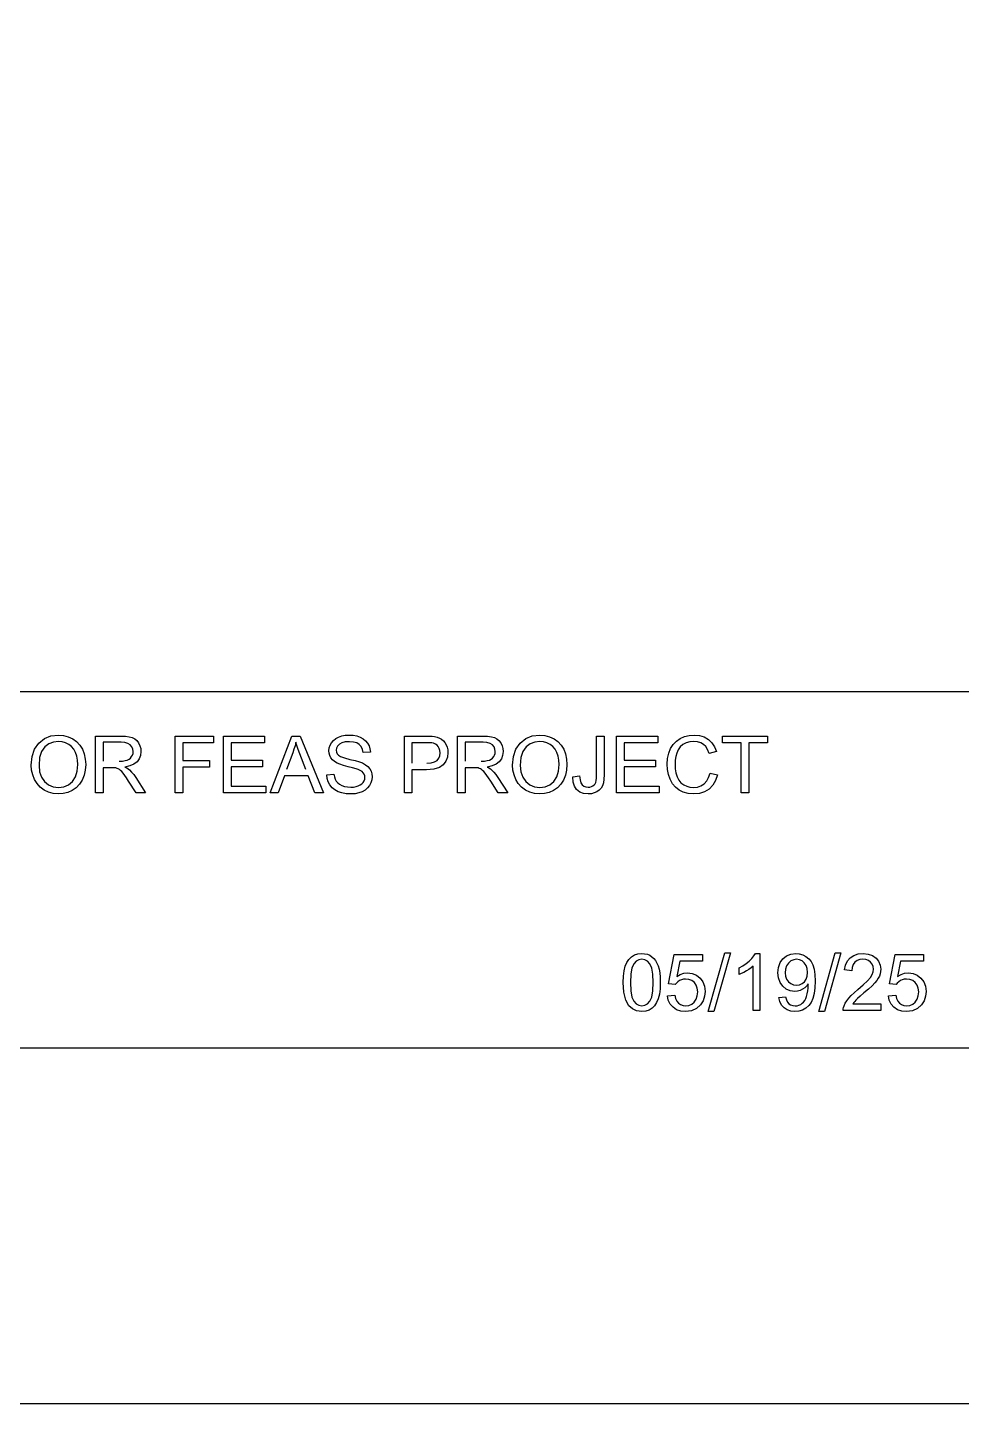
# Model space of a CAD drawing. Extents: x 0 to 17.2, y 0.1 to 11.3.
# Drawn here: x 8.573 to 10.206, y 0.225 to 2.629 of the extents above; entities that cross this region are included whole.
import ezdxf

# ---------------------------------------------------------------- set-up
doc = ezdxf.new("R2010")
doc.units = 0
doc.layers.add('BORDER', color=3, linetype='CONTINUOUS')
doc.layers.add('BORDERTEXT', color=7, linetype='CONTINUOUS')

msp = doc.modelspace()

# ---------------------------------------------------------------- linework, layer by layer
at = {"layer": 'BORDER'}
for points in [[(0.1692, 0.2247), (17.0808, 0.2247), (17.0808, 11.1675), (0.1692, 11.1675), (0.1692, 0.2247)], [(17.0808, 1.4682), (0.1692, 1.4682)], [(7.5145, 0.8464), (10.2415, 0.8464)]]:
    msp.add_lwpolyline(points, dxfattribs=at)
at = {"layer": 'BORDERTEXT'}
for points in [[(8.5797, 1.3401), (8.5797, 1.3401), (8.5812, 1.3554), (8.5856, 1.3684), (8.593, 1.3789), (8.593, 1.3789), (8.6027, 1.3867), (8.6142, 1.3914), (8.6274, 1.3929), (8.6274, 1.3929), (8.6362, 1.3922), (8.6445, 1.39), (8.6522, 1.3863), (8.6522, 1.3863), (8.659, 1.3814), (8.6646, 1.3752), (8.6691, 1.368), (8.6691, 1.368), (8.6723, 1.3598), (8.6742, 1.3509), (8.6749, 1.3413), (8.6749, 1.3413), (8.6742, 1.3315), (8.6721, 1.3225), (8.6688, 1.3142), (8.6688, 1.3142), (8.6641, 1.3069), (8.6583, 1.3008), (8.6514, 1.2961), (8.6514, 1.2961), (8.6438, 1.2927), (8.6357, 1.2907), (8.6273, 1.29), (8.6273, 1.29), (8.6183, 1.2907), (8.6099, 1.293), (8.6022, 1.2968), (8.6022, 1.2968), (8.5954, 1.3018), (8.5898, 1.308), (8.5854, 1.3153), (8.5854, 1.3153), (8.5823, 1.3233), (8.5804, 1.3315), (8.5797, 1.3401)], [(8.5933, 1.3399), (8.5944, 1.3288), (8.5976, 1.3193), (8.603, 1.3116), (8.603, 1.3116), (8.61, 1.3058), (8.618, 1.3024), (8.6272, 1.3012), (8.6272, 1.3012), (8.6365, 1.3024), (8.6447, 1.3059), (8.6517, 1.3117), (8.6517, 1.3117), (8.657, 1.3196), (8.6602, 1.3295), (8.6613, 1.3413), (8.6613, 1.3413), (8.6608, 1.3491), (8.6595, 1.3562), (8.6572, 1.3625), (8.6572, 1.3625), (8.654, 1.3681), (8.65, 1.3728), (8.6452, 1.3766), (8.6452, 1.3766), (8.6397, 1.3794), (8.6338, 1.381), (8.6274, 1.3816), (8.6274, 1.3816), (8.6185, 1.3805), (8.6105, 1.3773), (8.6034, 1.372), (8.6034, 1.372), (8.5978, 1.3641), (8.5944, 1.3535), (8.5933, 1.3399)], [(8.692, 1.2917), (8.692, 1.3911), (8.7361, 1.3911), (8.7361, 1.3911), (8.7443, 1.3908), (8.751, 1.39), (8.7564, 1.3885), (8.7564, 1.3885), (8.7607, 1.3862), (8.7643, 1.3831), (8.7674, 1.379), (8.7674, 1.379), (8.7697, 1.3743), (8.7711, 1.3693), (8.7716, 1.364), (8.7716, 1.364), (8.7708, 1.3573), (8.7685, 1.3514), (8.7647, 1.3462), (8.7647, 1.3462), (8.7593, 1.3419), (8.7522, 1.3388), (8.7435, 1.3369), (8.7435, 1.3369), (8.7467, 1.3353), (8.7494, 1.3336), (8.7515, 1.332), (8.7515, 1.332), (8.7552, 1.3282), (8.7589, 1.3237), (8.7624, 1.3187), (8.7797, 1.2917), (8.7631, 1.2917), (8.75, 1.3124), (8.75, 1.3124), (8.7464, 1.3179), (8.7432, 1.3224), (8.7405, 1.3261), (8.7405, 1.3261), (8.7381, 1.3289), (8.7358, 1.3311), (8.7338, 1.3327), (8.7338, 1.3327), (8.7318, 1.3339), (8.7298, 1.3347), (8.7278, 1.3354), (8.7278, 1.3354), (8.726, 1.3356), (8.7235, 1.3358), (8.7205, 1.3358), (8.7052, 1.3358), (8.7052, 1.2917), (8.692, 1.2917)], [(8.7335, 1.3472), (8.7335, 1.3472), (8.7391, 1.3474), (8.7438, 1.3481), (8.7476, 1.3491), (8.7476, 1.3491), (8.7507, 1.3506), (8.7533, 1.3526), (8.7553, 1.3551), (8.7553, 1.3551), (8.7568, 1.3579), (8.7577, 1.3609), (8.758, 1.364), (8.758, 1.364), (8.7574, 1.3684), (8.7557, 1.3723), (8.7529, 1.3756), (8.7529, 1.3756), (8.7488, 1.3781), (8.7434, 1.3796), (8.7367, 1.3802), (8.7052, 1.3802), (8.7052, 1.3472)], [(8.8315, 1.2917), (8.8315, 1.3911), (8.8986, 1.3911), (8.8986, 1.3794), (8.8446, 1.3794), (8.8446, 1.3486), (8.8913, 1.3486), (8.8913, 1.3369), (8.8446, 1.3369), (8.8446, 1.2917), (8.8315, 1.2917)], [(8.916, 1.2917), (8.916, 1.3911), (8.9879, 1.3911), (8.9879, 1.3794), (8.9291, 1.3794), (8.9291, 1.3489), (8.9842, 1.3489), (8.9842, 1.3373), (8.9291, 1.3373), (8.9291, 1.3034), (8.9902, 1.3034), (8.9902, 1.2917), (8.916, 1.2917)], [(8.9975, 1.2917), (9.0357, 1.3911), (9.0498, 1.3911), (9.0906, 1.2917), (9.0756, 1.2917), (9.064, 1.3218), (9.0224, 1.3218), (9.0114, 1.2917), (8.9975, 1.2917)], [(9.0599, 1.3325), (9.0495, 1.3601), (9.0495, 1.3601), (9.0466, 1.3679), (9.0443, 1.3748), (9.0424, 1.3807), (9.0424, 1.3807), (9.041, 1.3743), (9.0392, 1.368), (9.0371, 1.3617), (9.0262, 1.3325)], [(9.0966, 1.3236), (9.109, 1.3247), (9.109, 1.3247), (9.1099, 1.32), (9.1112, 1.316), (9.1131, 1.3125), (9.1131, 1.3125), (9.1157, 1.3095), (9.119, 1.3069), (9.1231, 1.3047), (9.1231, 1.3047), (9.1278, 1.3031), (9.1329, 1.3021), (9.1384, 1.3018), (9.1384, 1.3018), (9.1432, 1.302), (9.1477, 1.3028), (9.1517, 1.304), (9.1517, 1.304), (9.1552, 1.3057), (9.1581, 1.3077), (9.1603, 1.3102), (9.1603, 1.3102), (9.1618, 1.3128), (9.1628, 1.3157), (9.1631, 1.3187), (9.1631, 1.3187), (9.1628, 1.3217), (9.1619, 1.3244), (9.1604, 1.3269), (9.1604, 1.3269), (9.1582, 1.3291), (9.1552, 1.331), (9.1514, 1.3327), (9.1514, 1.3327), (9.1477, 1.334), (9.1418, 1.3356), (9.1337, 1.3376), (9.1337, 1.3376), (9.1255, 1.3397), (9.1191, 1.3418), (9.1145, 1.3438), (9.1145, 1.3438), (9.1102, 1.3465), (9.1066, 1.3496), (9.1039, 1.353), (9.1039, 1.353), (9.1019, 1.3569), (9.1008, 1.361), (9.1004, 1.3654), (9.1004, 1.3654), (9.1009, 1.3703), (9.1023, 1.375), (9.1047, 1.3795), (9.1047, 1.3795), (9.108, 1.3835), (9.1121, 1.3868), (9.1172, 1.3894), (9.1172, 1.3894), (9.1228, 1.3913), (9.1289, 1.3925), (9.1354, 1.3928), (9.1354, 1.3928), (9.1425, 1.3924), (9.149, 1.3913), (9.1549, 1.3893), (9.1549, 1.3893), (9.1601, 1.3865), (9.1645, 1.383), (9.1679, 1.3788), (9.1679, 1.3788), (9.1705, 1.374), (9.1721, 1.3688), (9.1728, 1.3631), (9.1602, 1.3622), (9.1602, 1.3622), (9.159, 1.3679), (9.1567, 1.3727), (9.1533, 1.3764), (9.1533, 1.3764), (9.1488, 1.3791), (9.143, 1.3807), (9.136, 1.3812), (9.136, 1.3812), (9.1287, 1.3808), (9.1229, 1.3793), (9.1185, 1.3769), (9.1185, 1.3769), (9.1155, 1.3737), (9.1137, 1.3702), (9.1131, 1.3663), (9.1131, 1.3663), (9.1135, 1.3629), (9.1148, 1.36), (9.117, 1.3575), (9.117, 1.3575), (9.1208, 1.3552), (9.1275, 1.3528), (9.1368, 1.3504), (9.1368, 1.3504), (9.1464, 1.3481), (9.1537, 1.346), (9.1588, 1.3441), (9.1588, 1.3441), (9.1641, 1.3411), (9.1684, 1.3378), (9.1716, 1.3339), (9.1716, 1.3339), (9.1739, 1.3296), (9.1753, 1.3249), (9.1758, 1.3198), (9.1758, 1.3198), (9.1753, 1.3146), (9.1738, 1.3096), (9.1712, 1.3048), (9.1712, 1.3048), (9.1678, 1.3005), (9.1634, 1.2968), (9.1582, 1.2939), (9.1582, 1.2939), (9.1523, 1.2917), (9.1459, 1.2904), (9.139, 1.29), (9.139, 1.29), (9.1305, 1.2904), (9.1229, 1.2917), (9.1164, 1.2939), (9.1164, 1.2939), (9.1107, 1.297), (9.106, 1.3009), (9.1021, 1.3057), (9.1021, 1.3057), (9.0991, 1.3112), (9.0973, 1.3172), (9.0966, 1.3236)], [(9.2324, 1.2917), (9.2324, 1.3911), (9.2699, 1.3911), (9.2699, 1.3911), (9.276, 1.391), (9.281, 1.3907), (9.285, 1.3902), (9.285, 1.3902), (9.2897, 1.3891), (9.2938, 1.3876), (9.2973, 1.3855), (9.2973, 1.3855), (9.3004, 1.383), (9.3031, 1.3798), (9.3053, 1.3759), (9.3053, 1.3759), (9.307, 1.3717), (9.308, 1.3672), (9.3083, 1.3624), (9.3083, 1.3624), (9.3074, 1.3543), (9.3047, 1.3472), (9.3002, 1.3409), (9.3002, 1.3409), (9.2934, 1.336), (9.2837, 1.3331), (9.2711, 1.3321), (9.2455, 1.3321), (9.2455, 1.2917), (9.2324, 1.2917)], [(9.2713, 1.3438), (9.2713, 1.3438), (9.2789, 1.3444), (9.285, 1.346), (9.2894, 1.3486), (9.2894, 1.3486), (9.2924, 1.3522), (9.2941, 1.3567), (9.2947, 1.362), (9.2947, 1.362), (9.2944, 1.3659), (9.2933, 1.3695), (9.2916, 1.3727), (9.2916, 1.3727), (9.2893, 1.3753), (9.2865, 1.3772), (9.2833, 1.3785), (9.2833, 1.3785), (9.2804, 1.379), (9.2763, 1.3793), (9.271, 1.3794), (9.2455, 1.3794), (9.2455, 1.3438)], [(9.3253, 1.2917), (9.3253, 1.3911), (9.3694, 1.3911), (9.3694, 1.3911), (9.3775, 1.3908), (9.3843, 1.39), (9.3896, 1.3885), (9.3896, 1.3885), (9.3939, 1.3862), (9.3976, 1.3831), (9.4007, 1.379), (9.4007, 1.379), (9.403, 1.3743), (9.4043, 1.3693), (9.4048, 1.364), (9.4048, 1.364), (9.404, 1.3573), (9.4018, 1.3514), (9.398, 1.3462), (9.398, 1.3462), (9.3926, 1.3419), (9.3855, 1.3388), (9.3768, 1.3369), (9.3768, 1.3369), (9.38, 1.3353), (9.3826, 1.3336), (9.3847, 1.332), (9.3847, 1.332), (9.3885, 1.3282), (9.3921, 1.3237), (9.3956, 1.3187), (9.413, 1.2917), (9.3964, 1.2917), (9.3832, 1.3124), (9.3832, 1.3124), (9.3796, 1.3179), (9.3764, 1.3224), (9.3737, 1.3261), (9.3737, 1.3261), (9.3713, 1.3289), (9.3691, 1.3311), (9.367, 1.3327), (9.367, 1.3327), (9.3651, 1.3339), (9.3631, 1.3347), (9.361, 1.3354), (9.361, 1.3354), (9.3592, 1.3356), (9.3568, 1.3358), (9.3537, 1.3358), (9.3384, 1.3358), (9.3384, 1.2917), (9.3253, 1.2917)], [(9.3667, 1.3472), (9.3667, 1.3472), (9.3723, 1.3474), (9.377, 1.3481), (9.3809, 1.3491), (9.3809, 1.3491), (9.384, 1.3506), (9.3866, 1.3526), (9.3886, 1.3551), (9.3886, 1.3551), (9.3901, 1.3579), (9.3909, 1.3609), (9.3912, 1.364), (9.3912, 1.364), (9.3907, 1.3684), (9.389, 1.3723), (9.3861, 1.3756), (9.3861, 1.3756), (9.382, 1.3781), (9.3766, 1.3796), (9.3699, 1.3802), (9.3384, 1.3802), (9.3384, 1.3472)], [(9.4214, 1.3401), (9.4214, 1.3401), (9.4229, 1.3554), (9.4273, 1.3684), (9.4347, 1.3789), (9.4347, 1.3789), (9.4445, 1.3867), (9.4559, 1.3914), (9.4691, 1.3929), (9.4691, 1.3929), (9.478, 1.3922), (9.4862, 1.39), (9.4939, 1.3863), (9.4939, 1.3863), (9.5007, 1.3814), (9.5063, 1.3752), (9.5108, 1.368), (9.5108, 1.368), (9.514, 1.3598), (9.5159, 1.3509), (9.5166, 1.3413), (9.5166, 1.3413), (9.5159, 1.3315), (9.5139, 1.3225), (9.5105, 1.3142), (9.5105, 1.3142), (9.5058, 1.3069), (9.5001, 1.3008), (9.4932, 1.2961), (9.4932, 1.2961), (9.4855, 1.2927), (9.4774, 1.2907), (9.469, 1.29), (9.469, 1.29), (9.46, 1.2907), (9.4516, 1.293), (9.4439, 1.2968), (9.4439, 1.2968), (9.4371, 1.3018), (9.4315, 1.308), (9.4271, 1.3153), (9.4271, 1.3153), (9.424, 1.3233), (9.4221, 1.3315), (9.4214, 1.3401)], [(9.435, 1.3399), (9.4361, 1.3288), (9.4393, 1.3193), (9.4447, 1.3116), (9.4447, 1.3116), (9.4517, 1.3058), (9.4598, 1.3024), (9.4689, 1.3012), (9.4689, 1.3012), (9.4783, 1.3024), (9.4864, 1.3059), (9.4934, 1.3117), (9.4934, 1.3117), (9.4987, 1.3196), (9.5019, 1.3295), (9.503, 1.3413), (9.503, 1.3413), (9.5025, 1.3491), (9.5012, 1.3562), (9.4989, 1.3625), (9.4989, 1.3625), (9.4957, 1.3681), (9.4917, 1.3728), (9.4869, 1.3766), (9.4869, 1.3766), (9.4814, 1.3794), (9.4755, 1.381), (9.4691, 1.3816), (9.4691, 1.3816), (9.4603, 1.3805), (9.4522, 1.3773), (9.4451, 1.372), (9.4451, 1.372), (9.4395, 1.3641), (9.4361, 1.3535), (9.435, 1.3399)], [(9.5268, 1.3199), (9.5387, 1.3215), (9.5387, 1.3215), (9.5394, 1.3147), (9.5408, 1.3095), (9.543, 1.3059), (9.543, 1.3059), (9.5458, 1.3036), (9.5493, 1.3022), (9.5535, 1.3017), (9.5535, 1.3017), (9.5566, 1.302), (9.5595, 1.3027), (9.562, 1.304), (9.562, 1.304), (9.5642, 1.3057), (9.5658, 1.3077), (9.567, 1.3102), (9.567, 1.3102), (9.5677, 1.3133), (9.5682, 1.3174), (9.5683, 1.3226), (9.5683, 1.3911), (9.5815, 1.3911), (9.5815, 1.3234), (9.5815, 1.3234), (9.5812, 1.3157), (9.5802, 1.3092), (9.5785, 1.304), (9.5785, 1.304), (9.5761, 1.2998), (9.5729, 1.2963), (9.5689, 1.2936), (9.5689, 1.2936), (9.5643, 1.2916), (9.5592, 1.2904), (9.5536, 1.29), (9.5536, 1.29), (9.5455, 1.2908), (9.5388, 1.2933), (9.5335, 1.2975), (9.5335, 1.2975), (9.5297, 1.3033), (9.5274, 1.3108), (9.5268, 1.3199)], [(9.6033, 1.2917), (9.6033, 1.3911), (9.6752, 1.3911), (9.6752, 1.3794), (9.6165, 1.3794), (9.6165, 1.3489), (9.6715, 1.3489), (9.6715, 1.3373), (9.6165, 1.3373), (9.6165, 1.3034), (9.6775, 1.3034), (9.6775, 1.2917), (9.6033, 1.2917)], [(9.7667, 1.3265), (9.7799, 1.3232), (9.7799, 1.3232), (9.7764, 1.3133), (9.7714, 1.305), (9.765, 1.2985), (9.765, 1.2985), (9.7573, 1.2938), (9.7485, 1.2909), (9.7387, 1.29), (9.7387, 1.29), (9.7286, 1.2907), (9.7199, 1.2929), (9.7125, 1.2965), (9.7125, 1.2965), (9.7063, 1.3015), (9.7012, 1.3079), (9.6972, 1.3155), (9.6972, 1.3155), (9.6943, 1.324), (9.6925, 1.3329), (9.6919, 1.3422), (9.6919, 1.3422), (9.6926, 1.3521), (9.6946, 1.3611), (9.6979, 1.3693), (9.6979, 1.3693), (9.7024, 1.3764), (9.708, 1.3822), (9.7148, 1.3868), (9.7148, 1.3868), (9.7223, 1.3902), (9.7303, 1.3922), (9.7389, 1.3928), (9.7389, 1.3928), (9.7483, 1.392), (9.7567, 1.3895), (9.764, 1.3852), (9.764, 1.3852), (9.7701, 1.3795), (9.7748, 1.3724), (9.7782, 1.3639), (9.7652, 1.3608), (9.7652, 1.3608), (9.7625, 1.3674), (9.7592, 1.3727), (9.7552, 1.3766), (9.7552, 1.3766), (9.7504, 1.3794), (9.7449, 1.381), (9.7386, 1.3816), (9.7386, 1.3816), (9.7314, 1.381), (9.725, 1.3791), (9.7194, 1.3761), (9.7194, 1.3761), (9.7148, 1.372), (9.7112, 1.3671), (9.7086, 1.3613), (9.7086, 1.3613), (9.7069, 1.3551), (9.7058, 1.3487), (9.7055, 1.3422), (9.7055, 1.3422), (9.7059, 1.3341), (9.7071, 1.3267), (9.7092, 1.3201), (9.7092, 1.3201), (9.7121, 1.3143), (9.7159, 1.3096), (9.7207, 1.3059), (9.7207, 1.3059), (9.726, 1.3033), (9.7317, 1.3018), (9.7376, 1.3012), (9.7376, 1.3012), (9.7446, 1.3019), (9.7508, 1.3041), (9.7563, 1.3076), (9.7563, 1.3076), (9.7609, 1.3126), (9.7643, 1.3189), (9.7667, 1.3265)], [(9.8214, 1.2917), (9.8214, 1.3794), (9.7886, 1.3794), (9.7886, 1.3911), (9.8675, 1.3911), (9.8675, 1.3794), (9.8346, 1.3794), (9.8346, 1.2917), (9.8214, 1.2917)], [(9.6149, 0.9603), (9.6153, 0.9713), (9.6165, 0.9807), (9.6185, 0.9887), (9.6213, 0.9953), (9.6249, 1.0008), (9.6293, 1.0053), (9.6345, 1.0085), (9.6405, 1.0105), (9.6473, 1.0111), (9.6524, 1.0107), (9.6571, 1.0097), (9.6614, 1.0079), (9.6652, 1.0054), (9.6685, 1.0023), (9.6713, 0.9986), (9.6738, 0.9942), (9.6758, 0.9893), (9.6775, 0.9838), (9.6788, 0.9773), (9.6795, 0.9695), (9.6798, 0.9603), (9.6794, 0.9494), (9.6782, 0.9399), (9.6762, 0.932), (9.6734, 0.9254), (9.6698, 0.9198), (9.6654, 0.9154), (9.6602, 0.9121), (9.6542, 0.9102), (9.6473, 0.9095), (9.6384, 0.9107), (9.6309, 0.9141), (9.6247, 0.9198), (9.6193, 0.9298), (9.616, 0.9433), (9.6149, 0.9603)], [(9.7637, 0.9095), (9.7925, 1.0124), (9.8023, 1.0124), (9.7735, 0.9095), (9.7637, 0.9095)], [(9.8541, 0.9112), (9.8419, 0.9112), (9.8419, 0.989), (9.8386, 0.9862), (9.8348, 0.9834), (9.8303, 0.9806), (9.8257, 0.9781), (9.8214, 0.976), (9.8174, 0.9743), (9.8174, 0.9861), (9.824, 0.9896), (9.83, 0.9935), (9.8354, 0.9978), (9.84, 1.0023), (9.8436, 1.0068), (9.8462, 1.0111), (9.8541, 1.0111), (9.8541, 0.9112)], [(9.8872, 0.9342), (9.8989, 0.9353), (9.9002, 0.9303), (9.9021, 0.9263), (9.9046, 0.9233), (9.9077, 0.9212), (9.9113, 0.92), (9.9154, 0.9196), (9.919, 0.9198), (9.9223, 0.9207), (9.9253, 0.9221), (9.928, 0.924), (9.9303, 0.9263), (9.9323, 0.929), (9.934, 0.9322), (9.9355, 0.9361), (9.9368, 0.9407), (9.9378, 0.9456), (9.9384, 0.9506), (9.9386, 0.9556), (9.9386, 0.9562), (9.9386, 0.957), (9.9386, 0.958), (9.9358, 0.9544), (9.9325, 0.9512), (9.9286, 0.9486), (9.9242, 0.9466), (9.9196, 0.9453), (9.9148, 0.9449), (9.907, 0.9459), (9.9, 0.9489), (9.8939, 0.9539), (9.8892, 0.9605), (9.8863, 0.9684), (9.8854, 0.9775), (9.8864, 0.9869), (9.8893, 0.9951), (9.8943, 1.0019), (9.9007, 1.007), (9.9082, 1.0101), (9.9167, 1.0111), (9.9229, 1.0105), (9.9289, 1.0088), (9.9344, 1.0059), (9.9393, 1.0019), (9.9434, 0.9969), (9.9466, 0.991), (9.9489, 0.9836), (9.9503, 0.9742), (9.9508, 0.963), (9.9503, 0.9511), (9.9489, 0.941), (9.9466, 0.9326), (9.9434, 0.9257), (9.9393, 0.92), (9.9343, 0.9154), (9.9286, 0.9121), (9.9222, 0.9102), (9.9152, 0.9095), (9.9079, 0.9102), (9.9015, 0.9124), (9.8961, 0.916), (9.8918, 0.9209), (9.8889, 0.927), (9.8872, 0.9342)], [(9.9569, 0.9095), (9.9857, 1.0124), (9.9955, 1.0124), (9.9667, 0.9095), (9.9569, 0.9095)], [(10.0655, 0.923), (10.0655, 0.9112), (9.9997, 0.9112), (9.9998, 0.9141), (10.0003, 0.9169), (10.0011, 0.9197), (10.0031, 0.9241), (10.0058, 0.9286), (10.0092, 0.9329), (10.0134, 0.9375), (10.0187, 0.9425), (10.0252, 0.948), (10.0348, 0.9562), (10.0421, 0.9633), (10.0471, 0.9691), (10.0502, 0.9741), (10.0521, 0.979), (10.0528, 0.9838), (10.0522, 0.9883), (10.0505, 0.9924), (10.0476, 0.996), (10.0438, 0.9988), (10.0393, 1.0004), (10.034, 1.001), (10.0286, 1.0004), (10.0239, 0.9986), (10.0199, 0.9957), (10.017, 0.9917), (10.0152, 0.9868), (10.0146, 0.981), (10.002, 0.9823), (10.0037, 0.9909), (10.0069, 0.9981), (10.0117, 1.0037), (10.018, 1.0078), (10.0255, 1.0103), (10.0343, 1.0111), (10.0432, 1.0102), (10.0508, 1.0076), (10.057, 1.0032), (10.0616, 0.9974), (10.0644, 0.9909), (10.0653, 0.9835), (10.0651, 0.9795), (10.0642, 0.9756), (10.0629, 0.9717), (10.0609, 0.9678), (10.0582, 0.9638), (10.0548, 0.9596), (10.0502, 0.9548), (10.0439, 0.949), (10.0359, 0.9421), (10.0295, 0.9366), (10.0248, 0.9324), (10.0218, 0.9296), (10.0199, 0.9274), (10.0182, 0.9252), (10.0167, 0.923), (10.0655, 0.923)], [(9.6274, 0.9603), (9.6281, 0.9458), (9.63, 0.9349), (9.6332, 0.9277), (9.6373, 0.9232), (9.642, 0.9205), (9.6473, 0.9196), (9.6526, 0.9205), (9.6574, 0.9232), (9.6615, 0.9277), (9.6647, 0.9349), (9.6666, 0.9458), (9.6672, 0.9603), (9.6666, 0.9748), (9.6647, 0.9857), (9.6615, 0.9929), (9.6573, 0.9974), (9.6526, 1.0001), (9.6472, 1.001), (9.642, 1.0002), (9.6375, 0.9978), (9.6338, 0.9939), (9.6302, 0.9861), (9.6281, 0.9749), (9.6274, 0.9603)], [(9.6922, 0.9373), (9.705, 0.9384), (9.7064, 0.9326), (9.7086, 0.9279), (9.7116, 0.9243), (9.7153, 0.9217), (9.7195, 0.9201), (9.7241, 0.9196), (9.7297, 0.9203), (9.7347, 0.9225), (9.7391, 0.9262), (9.7425, 0.9311), (9.7445, 0.937), (9.7452, 0.9439), (9.7445, 0.9503), (9.7426, 0.9558), (9.7393, 0.9603), (9.735, 0.9637), (9.7299, 0.9657), (9.7239, 0.9664), (9.7201, 0.9661), (9.7166, 0.9652), (9.7133, 0.9637), (9.7103, 0.9617), (9.7079, 0.9594), (9.7058, 0.9567), (9.6943, 0.9582), (9.704, 1.0093), (9.7535, 1.0093), (9.7535, 0.9977), (9.7138, 0.9977), (9.7084, 0.9709), (9.7145, 0.9744), (9.7207, 0.9765), (9.7272, 0.9772), (9.7354, 0.9762), (9.7428, 0.9732), (9.7492, 0.9681), (9.7542, 0.9616), (9.7571, 0.9538), (9.7581, 0.9449), (9.7573, 0.9363), (9.7546, 0.9286), (9.7503, 0.9216), (9.7431, 0.9149), (9.7344, 0.9109), (9.7241, 0.9095), (9.7156, 0.9104), (9.7083, 0.9129), (9.702, 0.9171), (9.6971, 0.9227), (9.6938, 0.9295), (9.6922, 0.9373)], [(9.9372, 0.9781), (9.9366, 0.9846), (9.9347, 0.9902), (9.9316, 0.9948), (9.9276, 0.9982), (9.9231, 1.0003), (9.9181, 1.001), (9.913, 1.0002), (9.9082, 0.998), (9.904, 0.9943), (9.9006, 0.9895), (9.8986, 0.9837), (9.8979, 0.9771), (9.8986, 0.9712), (9.9005, 0.966), (9.9037, 0.9617), (9.9078, 0.9584), (9.9125, 0.9564), (9.9178, 0.9557), (9.9231, 0.9564), (9.9278, 0.9584), (9.9318, 0.9617), (9.9348, 0.9661), (9.9366, 0.9716), (9.9372, 0.9781)], [(10.0786, 0.9373), (10.0914, 0.9384), (10.0928, 0.9326), (10.095, 0.9279), (10.098, 0.9243), (10.1017, 0.9217), (10.1059, 0.9201), (10.1105, 0.9196), (10.1161, 0.9203), (10.1211, 0.9225), (10.1255, 0.9262), (10.1288, 0.9311), (10.1309, 0.937), (10.1316, 0.9439), (10.1309, 0.9503), (10.129, 0.9558), (10.1257, 0.9603), (10.1214, 0.9637), (10.1162, 0.9657), (10.1103, 0.9664), (10.1065, 0.9661), (10.103, 0.9652), (10.0997, 0.9637), (10.0967, 0.9617), (10.0942, 0.9594), (10.0922, 0.9567), (10.0807, 0.9582), (10.0904, 1.0093), (10.1398, 1.0093), (10.1398, 0.9977), (10.1001, 0.9977), (10.0948, 0.9709), (10.1008, 0.9744), (10.1071, 0.9765), (10.1136, 0.9772), (10.1218, 0.9762), (10.1291, 0.9732), (10.1356, 0.9681), (10.1405, 0.9616), (10.1435, 0.9538), (10.1445, 0.9449), (10.1436, 0.9363), (10.141, 0.9286), (10.1366, 0.9216), (10.1295, 0.9149), (10.1208, 0.9109), (10.1105, 0.9095), (10.102, 0.9104), (10.0946, 0.9129), (10.0884, 0.9171), (10.0835, 0.9227), (10.0802, 0.9295), (10.0786, 0.9373)]]:
    msp.add_lwpolyline(points, dxfattribs=at)

doc.saveas('drawing.dxf')
